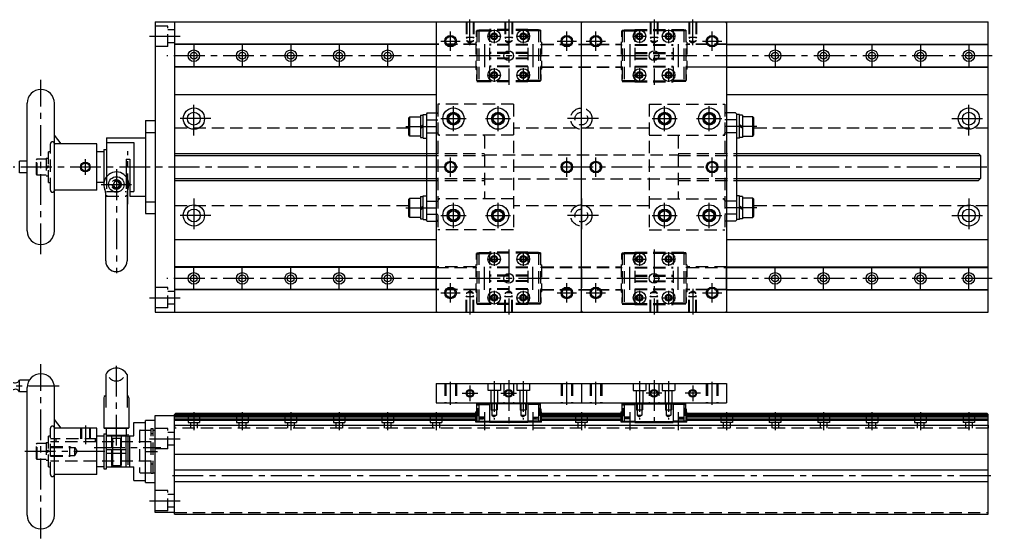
# Model space of a CAD drawing. Extents: x -2 to 774, y -8 to 273.
# Drawn here: x 271 to 774, y 5 to 273 of the extents above; entities that cross this region are included whole.
import ezdxf

# ---------------------------------------------------------------- set-up
doc = ezdxf.new("R2010")
doc.units = 0
doc.header["$LTSCALE"] = 0.5
doc.linetypes.add('CENTER', pattern=[50.8, 31.75, -6.35, 6.35, -6.35])
doc.linetypes.add('DASHED', pattern=[19.05, 12.7, -6.35])
for name, color, linetype in [('MSM_CENTER', 1, 'CENTER'), ('MSM_CONTINUOUS', 7, 'CONTINUOUS'), ('MSM_DASHED', 4, 'DASHED'), ('MSM_NARROW', 5, 'CONTINUOUS')]:
    doc.layers.add(name, color=color, linetype=linetype)

msp = doc.modelspace()

# ---------------------------------------------------------------- linework, layer by layer
at = {"layer": 'MSM_CENTER'}
for p, q in [((503.36, 259.7), (503.36, 273.03)), ((523.36, 273.03), (523.36, 239.33)), ((598.36, 273.03), (598.36, 239.33)), ((618.36, 259.7), (618.36, 273.03)), ((493.36, 256.83), (493.36, 266.83)), ((515.86, 267.83), (515.86, 260.83)), ((530.86, 267.83), (530.86, 260.83)), ((553.36, 256.83), (553.36, 266.83)), ((568.36, 256.83), (568.36, 266.83)), ((590.86, 267.83), (590.86, 260.83)), ((605.86, 267.83), (605.86, 260.83)), ((628.36, 256.83), (628.36, 266.83)), ((338.02, 264.33), (353.76, 264.33)), ((488.36, 261.83), (498.36, 261.83)), ((512.36, 264.33), (519.36, 264.33)), ((527.36, 264.33), (534.36, 264.33)), ((548.36, 261.83), (558.36, 261.83)), ((563.36, 261.83), (573.36, 261.83)), ((587.36, 264.33), (594.36, 264.33)), ((602.36, 264.33), (609.36, 264.33)), ((623.36, 261.83), (633.36, 261.83)), ((360.86, 260.33), (360.86, 248.33)), ((385.86, 260.33), (385.86, 248.33)), ((410.86, 260.33), (410.86, 248.33)), ((435.86, 260.33), (435.86, 248.33)), ((460.86, 260.33), (460.86, 248.33)), ((485.86, 260.33), (485.86, 248.33)), ((510.86, 260.33), (510.86, 248.33)), ((535.86, 260.33), (535.86, 248.33)), ((560.86, 249.53), (560.86, 259.13)), ((585.86, 260.33), (585.86, 248.33)), ((610.86, 260.33), (610.86, 248.33)), ((635.86, 260.33), (635.86, 248.33)), ((660.86, 260.33), (660.86, 248.33)), ((685.86, 260.33), (685.86, 248.33)), ((710.86, 260.33), (710.86, 248.33)), ((735.86, 260.33), (735.86, 248.33)), ((760.86, 260.33), (760.86, 248.33)), ((772.88, 254.33), (346.83, 254.33)), ((515.86, 247.83), (515.86, 240.83)), ((530.86, 247.83), (530.86, 240.83)), ((590.86, 247.83), (590.86, 240.83)), ((605.86, 247.83), (605.86, 240.83)), ((281.86, 151.83), (281.86, 241.83)), ((512.36, 244.33), (519.36, 244.33)), ((527.36, 244.33), (534.36, 244.33)), ((587.36, 244.33), (594.36, 244.33)), ((602.36, 244.33), (609.36, 244.33)), ((360.86, 213.03), (360.86, 230.63)), ((494.86, 215.33), (494.86, 228.33)), ((517.86, 215.33), (517.86, 228.33)), ((560.86, 213.03), (560.86, 230.63)), ((603.86, 215.33), (603.86, 228.33)), ((626.86, 215.33), (626.86, 228.33)), ((760.86, 213.03), (760.86, 230.63)), ((369.66, 221.83), (352.06, 221.83)), ((488.36, 221.83), (501.36, 221.83)), ((511.36, 221.83), (524.36, 221.83)), ((569.66, 221.83), (552.06, 221.83)), ((597.36, 221.83), (610.36, 221.83)), ((620.36, 221.83), (633.36, 221.83)), ((752.06, 221.83), (769.66, 221.83)), ((470.34, 217.83), (488.86, 217.83)), ((651.38, 217.83), (632.86, 217.83)), ((326.86, 177.59), (326.86, 204.95)), ((493.36, 191.83), (493.36, 201.83)), ((553.36, 191.83), (553.36, 201.83)), ((568.36, 191.83), (568.36, 201.83)), ((628.36, 191.83), (628.36, 201.83)), ((770.11, 196.83), (234.71, 196.83)), ((304.86, 192.83), (304.86, 200.83)), ((320.86, 195.66), (320.86, 141.95)), ((313.03, 187.83), (328.69, 187.83)), ((360.86, 180.63), (360.86, 163.03)), ((494.86, 165.33), (494.86, 178.33)), ((517.86, 165.33), (517.86, 178.33)), ((560.86, 180.63), (560.86, 163.03)), ((603.86, 165.33), (603.86, 178.33)), ((626.86, 165.33), (626.86, 178.33)), ((760.86, 180.63), (760.86, 163.03)), ((369.66, 171.83), (352.06, 171.83)), ((470.34, 175.83), (488.86, 175.83)), ((488.36, 171.83), (501.36, 171.83)), ((511.36, 171.83), (524.36, 171.83)), ((569.66, 171.83), (552.06, 171.83)), ((597.36, 171.83), (610.36, 171.83)), ((620.36, 171.83), (633.36, 171.83)), ((651.38, 175.83), (632.86, 175.83)), ((752.06, 171.83), (769.66, 171.83)), ((515.86, 152.83), (515.86, 145.83)), ((523.36, 154.33), (523.36, 120.62)), ((530.86, 152.83), (530.86, 145.83)), ((590.86, 152.83), (590.86, 145.83)), ((598.36, 154.33), (598.36, 120.62)), ((605.86, 152.83), (605.86, 145.83)), ((512.36, 149.33), (519.36, 149.33)), ((527.36, 149.33), (534.36, 149.33)), ((587.36, 149.33), (594.36, 149.33)), ((602.36, 149.33), (609.36, 149.33)), ((360.86, 133.33), (360.86, 145.33)), ((385.86, 133.33), (385.86, 145.33)), ((410.86, 133.33), (410.86, 145.33)), ((435.86, 133.33), (435.86, 145.33)), ((460.86, 133.33), (460.86, 145.33)), ((485.86, 133.33), (485.86, 145.33)), ((510.86, 133.33), (510.86, 145.33)), ((535.86, 133.33), (535.86, 145.33)), ((560.86, 144.13), (560.86, 134.53)), ((585.86, 133.33), (585.86, 145.33)), ((610.86, 133.33), (610.86, 145.33)), ((635.86, 133.33), (635.86, 145.33)), ((660.86, 133.33), (660.86, 145.33)), ((685.86, 133.33), (685.86, 145.33)), ((710.86, 133.33), (710.86, 145.33)), ((735.86, 133.33), (735.86, 145.33)), ((760.86, 133.33), (760.86, 145.33)), ((772.88, 139.33), (346.83, 139.33)), ((493.36, 126.83), (493.36, 136.83)), ((553.36, 126.83), (553.36, 136.83)), ((568.36, 126.83), (568.36, 136.83)), ((628.36, 126.83), (628.36, 136.83)), ((488.36, 131.83), (498.36, 131.83)), ((503.36, 133.96), (503.36, 120.62)), ((515.86, 132.83), (515.86, 125.83)), ((530.86, 132.83), (530.86, 125.83)), ((548.36, 131.83), (558.36, 131.83)), ((563.36, 131.83), (573.36, 131.83)), ((590.86, 132.83), (590.86, 125.83)), ((605.86, 132.83), (605.86, 125.83)), ((618.36, 133.96), (618.36, 120.62)), ((623.36, 131.83), (633.36, 131.83)), ((338.02, 129.33), (353.76, 129.33)), ((512.36, 129.33), (519.36, 129.33)), ((527.36, 129.33), (534.36, 129.33)), ((587.36, 129.33), (594.36, 129.33)), ((602.36, 129.33), (609.36, 129.33)), ((320.86, 52.97), (320.86, 96.09)), ((281.86, 4.99), (281.86, 94.99)), ((493.36, 74.11), (493.36, 85.86)), ((515.86, 86.22), (515.86, 66.41)), ((523.36, 86.74), (523.36, 63.49)), ((530.86, 86.22), (530.86, 66.41)), ((553.36, 74.11), (553.36, 85.86)), ((568.36, 74.11), (568.36, 85.86)), ((590.86, 86.22), (590.86, 66.41)), ((598.36, 86.74), (598.36, 63.49)), ((605.86, 86.22), (605.86, 66.41)), ((628.36, 74.11), (628.36, 85.86)), ((291.36, 83.74), (234.71, 83.74)), ((503.36, 83.99), (503.36, 75.99)), ((618.36, 83.99), (618.36, 75.99)), ((499.36, 79.99), (507.36, 79.99)), ((519.36, 79.99), (527.36, 79.99)), ((602.36, 79.99), (594.36, 79.99)), ((622.36, 79.99), (614.36, 79.99)), ((360.86, 70.31), (360.86, 60.97)), ((385.86, 70.31), (385.86, 60.97)), ((410.86, 70.31), (410.86, 60.97)), ((435.86, 70.31), (435.86, 60.97)), ((460.86, 70.31), (460.86, 60.97)), ((485.86, 70.31), (485.86, 60.97)), ((510.86, 70.31), (510.86, 60.97)), ((535.86, 70.31), (535.86, 60.97)), ((560.86, 70.31), (560.86, 60.97)), ((585.86, 70.31), (585.86, 60.97)), ((610.86, 70.31), (610.86, 60.97)), ((635.86, 70.31), (635.86, 60.97)), ((660.86, 70.31), (660.86, 60.97)), ((685.86, 70.31), (685.86, 60.97)), ((710.86, 70.31), (710.86, 60.97)), ((735.86, 70.31), (735.86, 60.97)), ((760.86, 70.31), (760.86, 60.97)), ((304.86, 63.42), (304.86, 53.8)), ((326.86, 58.86), (326.86, 40.99)), ((338.02, 56.49), (353.76, 56.49)), ((309.36, 51.99), (343.86, 51.99)), ((314.86, 49.99), (272.36, 49.99)), ((349.87, 37.49), (773.59, 37.49)), ((338.02, 24.49), (353.76, 24.49))]:
    msp.add_line(p, q, dxfattribs=at)
at = {"layer": 'MSM_CONTINUOUS'}
for p, q in [((340.86, 271.83), (770.86, 271.83)), ((340.86, 271.83), (340.86, 121.83)), ((350.86, 271.83), (350.86, 121.83)), ((485.86, 271.33), (486.36, 271.83)), ((560.86, 271.33), (560.36, 271.83)), ((560.86, 271.33), (561.36, 271.83)), ((635.86, 271.33), (635.36, 271.83)), ((770.86, 121.83), (770.86, 271.83)), ((485.86, 271.33), (485.86, 122.33)), ((560.86, 122.33), (560.86, 271.33)), ((635.86, 271.33), (635.86, 122.33)), ((485.86, 260.33), (350.86, 260.33)), ((485.86, 260.03), (350.86, 260.03)), ((635.86, 260.33), (770.86, 260.33)), ((635.86, 260.03), (770.86, 260.03)), ((485.86, 248.63), (350.86, 248.63)), ((485.86, 248.33), (350.86, 248.33)), ((635.86, 248.63), (770.86, 248.63)), ((635.86, 248.33), (770.86, 248.33)), ((350.86, 234.33), (485.86, 234.33)), ((635.86, 234.33), (770.86, 234.33)), ((274.86, 163.83), (274.86, 229.83)), ((288.86, 163.83), (288.86, 229.83)), ((471.76, 222.23), (472.36, 222.83)), ((471.76, 213.43), (471.76, 222.23)), ((472.36, 222.83), (477.76, 222.83)), ((472.36, 212.83), (472.36, 222.83)), ((477.76, 223.53), (479.26, 223.53)), ((477.76, 223.53), (477.76, 212.13)), ((479.26, 211.73), (479.26, 223.93)), ((479.26, 223.93), (480.86, 223.93)), ((481.36, 224.83), (480.86, 224.33)), ((480.86, 224.33), (480.86, 169.33)), ((481.36, 224.83), (485.86, 224.83)), ((640.36, 224.83), (635.86, 224.83)), ((640.36, 224.83), (640.86, 224.33)), ((640.86, 224.33), (640.86, 169.33)), ((642.46, 223.93), (640.86, 223.93)), ((642.46, 211.73), (642.46, 223.93)), ((643.96, 223.53), (642.46, 223.53)), ((643.96, 223.53), (643.96, 212.13)), ((649.36, 222.83), (643.96, 222.83)), ((649.96, 222.23), (649.36, 222.83)), ((649.36, 212.83), (649.36, 222.83)), ((649.96, 213.43), (649.96, 222.23)), ((335.86, 220.83), (340.86, 220.83)), ((335.86, 220.83), (335.86, 172.83)), ((477.76, 217.83), (479.26, 218.69)), ((477.76, 216.96), (479.26, 217.83)), ((643.96, 217.83), (642.46, 218.69)), ((643.96, 216.96), (642.46, 217.83)), ((292.41, 208.83), (288.86, 213.34)), ((315.86, 211.83), (315.86, 191.89)), ((315.86, 211.83), (335.86, 211.83)), ((335.86, 214.72), (340.86, 214.72)), ((472.36, 212.83), (471.76, 213.43)), ((477.76, 212.83), (472.36, 212.83)), ((477.76, 212.13), (479.26, 212.13)), ((479.26, 211.73), (480.86, 211.73)), ((642.46, 211.73), (640.86, 211.73)), ((643.96, 212.13), (642.46, 212.13)), ((643.96, 212.83), (649.36, 212.83)), ((649.36, 212.83), (649.96, 213.43)), ((310.86, 208.83), (289.28, 208.83)), ((310.86, 184.83), (310.86, 208.83)), ((315.86, 209.52), (329.86, 209.52)), ((329.86, 209.52), (329.86, 184.14)), ((310.86, 204.83), (314.36, 204.83)), ((314.36, 205.83), (314.36, 187.83)), ((314.36, 205.83), (315.86, 205.83)), ((350.86, 203.83), (480.86, 203.83)), ((640.86, 203.83), (765.86, 203.83)), ((765.86, 203.83), (766.86, 202.83)), ((766.86, 202.83), (766.86, 190.83)), ((274.86, 199.83), (270.86, 199.83)), ((270.86, 193.83), (270.86, 199.83)), ((325.86, 200.83), (325.86, 191.89)), ((325.86, 200.83), (327.86, 200.83)), ((327.86, 200.83), (327.86, 181.83)), ((274.86, 193.83), (270.86, 193.83)), ((314.36, 188.83), (310.86, 188.83)), ((314.36, 187.83), (314.42, 187.83)), ((320, 189.33), (319.13, 187.83)), ((319.13, 187.83), (320, 186.33)), ((321.73, 189.33), (320, 189.33)), ((320, 186.33), (321.73, 186.33)), ((322.59, 187.83), (321.73, 189.33)), ((321.73, 186.33), (322.59, 187.83)), ((350.86, 189.83), (480.86, 189.83)), ((640.86, 189.83), (765.86, 189.83)), ((766.86, 190.83), (765.86, 189.83)), ((310.86, 184.83), (289.28, 184.83)), ((315.36, 148.33), (315.36, 183.29)), ((326.37, 183.29), (326.37, 148.33)), ((327.86, 184.14), (329.86, 184.14)), ((327.86, 181.83), (335.86, 181.83)), ((477.76, 181.53), (479.26, 181.53)), ((477.76, 181.53), (477.76, 170.13)), ((479.26, 169.73), (479.26, 181.93)), ((479.26, 181.93), (480.86, 181.93)), ((642.46, 181.93), (640.86, 181.93)), ((642.46, 169.73), (642.46, 181.93)), ((643.96, 181.53), (642.46, 181.53)), ((643.96, 181.53), (643.96, 170.13)), ((335.86, 178.94), (340.86, 178.94)), ((471.76, 180.23), (472.36, 180.83)), ((471.76, 171.43), (471.76, 180.23)), ((472.36, 180.83), (477.76, 180.83)), ((472.36, 170.83), (472.36, 180.83)), ((477.76, 175.83), (479.26, 176.69)), ((643.96, 175.83), (642.46, 176.69)), ((649.36, 180.83), (643.96, 180.83)), ((649.96, 180.23), (649.36, 180.83)), ((649.36, 170.83), (649.36, 180.83)), ((649.96, 171.43), (649.96, 180.23)), ((335.86, 172.83), (340.86, 172.83)), ((472.36, 170.83), (471.76, 171.43)), ((477.76, 174.96), (479.26, 175.83)), ((643.96, 174.96), (642.46, 175.83)), ((649.36, 170.83), (649.96, 171.43)), ((477.76, 170.83), (472.36, 170.83)), ((477.76, 170.13), (479.26, 170.13)), ((479.26, 169.73), (480.86, 169.73)), ((481.36, 168.83), (480.86, 169.33)), ((481.36, 168.83), (485.86, 168.83)), ((640.36, 168.83), (635.86, 168.83)), ((640.36, 168.83), (640.86, 169.33)), ((642.46, 169.73), (640.86, 169.73)), ((643.96, 170.13), (642.46, 170.13)), ((643.96, 170.83), (649.36, 170.83)), ((350.86, 159.33), (485.86, 159.33)), ((635.86, 159.33), (770.86, 159.33)), ((485.86, 145.33), (350.86, 145.33)), ((485.86, 145.03), (350.86, 145.03)), ((635.86, 145.33), (770.86, 145.33)), ((635.86, 145.03), (770.86, 145.03)), ((485.86, 133.63), (350.86, 133.63)), ((485.86, 133.33), (350.86, 133.33)), ((635.86, 133.63), (770.86, 133.63)), ((635.86, 133.33), (770.86, 133.33)), ((340.86, 121.83), (770.86, 121.83)), ((485.86, 122.33), (486.36, 121.83)), ((560.86, 122.33), (560.36, 121.83)), ((560.86, 122.33), (561.36, 121.83)), ((635.86, 122.33), (635.36, 121.83)), ((275.95, 86.74), (270.86, 86.74)), ((270.86, 80.74), (270.86, 86.74)), ((315.36, 89.64), (315.36, 72.65)), ((326.37, 89.64), (326.37, 72.65)), ((274.86, 80.74), (270.86, 80.74)), ((274.86, 16.99), (274.86, 82.99)), ((288.86, 16.99), (288.86, 82.99)), ((485.86, 84.99), (485.86, 74.99)), ((485.86, 84.99), (635.86, 84.99)), ((560.86, 84.99), (560.86, 74.99)), ((635.86, 84.99), (635.86, 74.99)), ((314.42, 77.66), (314.42, 62.07)), ((315.15, 78.62), (315.36, 78.68)), ((326.58, 78.62), (326.37, 78.68)), ((327.3, 77.66), (327.3, 62.07)), ((485.86, 74.99), (635.86, 74.99)), ((506.41, 70.42), (506.71, 70.6)), ((506.41, 65.09), (506.41, 70.42)), ((506.71, 71.89), (506.71, 68.89)), ((507.31, 71.89), (506.71, 71.89)), ((506.91, 71.89), (506.91, 74.59)), ((506.91, 74.59), (507.91, 74.59)), ((506.91, 74.09), (507.91, 74.09)), ((506.91, 72.19), (507.91, 72.19)), ((507.31, 72.19), (507.31, 68.59)), ((507.91, 74.69), (507.91, 65.09)), ((507.91, 74.69), (513.41, 74.69)), ((507.91, 74.19), (513.41, 74.19)), ((513.41, 74.99), (513.41, 64.99)), ((533.31, 74.49), (513.41, 74.49)), ((533.31, 74.99), (533.31, 64.99)), ((538.81, 74.69), (533.31, 74.69)), ((538.81, 74.19), (533.31, 74.19)), ((538.81, 74.69), (538.81, 65.09)), ((539.81, 74.59), (538.81, 74.59)), ((539.81, 74.09), (538.81, 74.09)), ((539.81, 72.19), (538.81, 72.19)), ((539.41, 72.19), (539.41, 68.59)), ((540.01, 71.89), (539.41, 71.89)), ((539.81, 71.89), (539.81, 74.59)), ((540.01, 71.89), (540.01, 68.89)), ((540.31, 70.42), (540.01, 70.6)), ((540.31, 65.09), (540.31, 70.42)), ((581.41, 70.42), (581.71, 70.6)), ((581.41, 65.09), (581.41, 70.42)), ((581.71, 71.89), (582.31, 71.89)), ((581.71, 71.89), (581.71, 68.89)), ((581.91, 71.89), (581.91, 74.59)), ((581.91, 74.59), (582.91, 74.59)), ((581.91, 74.09), (582.91, 74.09)), ((581.91, 72.19), (582.91, 72.19)), ((582.31, 72.19), (582.31, 68.59)), ((582.91, 74.69), (582.91, 65.09)), ((582.91, 74.69), (588.41, 74.69)), ((582.91, 74.19), (588.41, 74.19)), ((588.41, 74.99), (588.41, 64.99)), ((588.41, 74.49), (608.31, 74.49)), ((608.31, 74.99), (608.31, 64.99)), ((613.81, 74.69), (608.31, 74.69)), ((613.81, 74.19), (608.31, 74.19)), ((613.81, 74.69), (613.81, 65.09)), ((614.81, 74.59), (613.81, 74.59)), ((614.81, 74.09), (613.81, 74.09)), ((614.81, 72.19), (613.81, 72.19)), ((614.41, 72.19), (614.41, 68.59)), ((614.41, 71.89), (615.01, 71.89)), ((614.81, 71.89), (614.81, 74.59)), ((615.01, 71.89), (615.01, 68.89)), ((615.31, 70.42), (615.01, 70.6)), ((615.31, 65.09), (615.31, 70.42)), ((292.41, 61.99), (288.86, 66.5)), ((335.86, 33.99), (335.86, 65.99)), ((340.86, 65.99), (335.86, 65.99)), ((340.86, 18.49), (340.86, 68.49)), ((340.86, 68.49), (350.86, 68.49)), ((351.36, 69.49), (350.86, 68.99)), ((350.86, 17.49), (350.86, 68.99)), ((506.41, 68.45), (350.86, 68.45)), ((506.41, 68.24), (350.86, 68.24)), ((506.41, 67.69), (350.86, 67.69)), ((506.41, 66.69), (350.86, 66.69)), ((506.41, 66.13), (350.86, 66.13)), ((506.41, 65.92), (350.86, 65.92)), ((506.41, 69.19), (351.06, 69.19)), ((506.41, 69.49), (351.36, 69.49)), ((506.41, 69.12), (506.71, 69.12)), ((506.91, 68.49), (506.41, 68.49)), ((506.91, 67.37), (506.41, 67.63)), ((506.91, 67.27), (506.41, 67.53)), ((506.91, 67.1), (506.41, 66.84)), ((506.91, 67.01), (506.41, 66.75)), ((506.91, 65.88), (506.41, 65.88)), ((506.71, 68.89), (507.31, 68.89)), ((506.91, 68.89), (506.91, 65.09)), ((506.91, 68.59), (507.91, 68.59)), ((506.91, 67.1), (506.91, 67.1)), ((506.91, 65.59), (513.41, 65.59)), ((510.61, 67.59), (507.91, 67.59)), ((510.61, 66.79), (507.91, 66.79)), ((510.11, 67.54), (508.26, 67.54)), ((508.26, 66.84), (510.11, 66.84)), ((508.71, 67.54), (508.71, 67.59)), ((508.71, 66.79), (508.71, 66.84)), ((509.17, 67.54), (509.17, 67.59)), ((509.17, 66.79), (509.17, 66.84)), ((509.31, 66.84), (509.31, 67.54)), ((510.11, 66.84), (510.11, 67.54)), ((510.61, 66.79), (510.61, 67.59)), ((533.31, 65.49), (513.41, 65.49)), ((539.81, 65.59), (533.31, 65.59)), ((536.11, 67.59), (538.81, 67.59)), ((536.11, 66.79), (536.11, 67.59)), ((536.11, 66.79), (538.81, 66.79)), ((538.46, 67.54), (536.61, 67.54)), ((536.61, 67.54), (536.61, 66.84)), ((536.61, 66.84), (538.46, 66.84)), ((537.41, 67.54), (537.41, 66.84)), ((537.55, 67.54), (537.55, 67.59)), ((537.55, 66.79), (537.55, 66.84)), ((538.01, 67.54), (538.01, 67.59)), ((538.01, 66.79), (538.01, 66.84)), ((539.81, 68.59), (538.81, 68.59)), ((539.41, 68.89), (540.01, 68.89)), ((539.81, 68.89), (539.81, 65.09)), ((539.81, 68.49), (540.31, 68.49)), ((539.81, 67.37), (540.31, 67.63)), ((539.81, 67.27), (540.31, 67.53)), ((539.81, 67.1), (540.31, 66.84)), ((539.81, 67.1), (539.81, 67.1)), ((539.81, 67.01), (540.31, 66.75)), ((539.81, 65.88), (540.31, 65.88)), ((540.31, 69.12), (540.01, 69.12)), ((581.41, 69.49), (540.31, 69.49)), ((581.41, 69.19), (540.31, 69.19)), ((581.41, 68.45), (540.31, 68.45)), ((581.41, 68.24), (540.31, 68.24)), ((581.41, 67.69), (540.31, 67.69)), ((581.41, 66.69), (540.31, 66.69)), ((581.41, 66.13), (540.31, 66.13)), ((581.41, 65.92), (540.31, 65.92)), ((581.41, 69.12), (581.71, 69.12)), ((581.91, 68.49), (581.41, 68.49)), ((581.91, 67.37), (581.41, 67.63)), ((581.91, 67.27), (581.41, 67.53)), ((581.91, 67.1), (581.41, 66.84)), ((581.91, 67.01), (581.41, 66.75)), ((581.91, 65.88), (581.41, 65.88)), ((582.31, 68.89), (581.71, 68.89)), ((581.91, 68.89), (581.91, 65.09)), ((581.91, 68.59), (582.91, 68.59)), ((581.91, 67.1), (581.91, 67.1)), ((581.91, 65.59), (588.41, 65.59)), ((585.61, 67.59), (582.91, 67.59)), ((585.61, 66.79), (582.91, 66.79)), ((583.26, 67.54), (585.11, 67.54)), ((585.11, 66.84), (583.26, 66.84)), ((583.71, 67.54), (583.71, 67.59)), ((583.71, 66.79), (583.71, 66.84)), ((584.17, 67.54), (584.17, 67.59)), ((584.17, 66.79), (584.17, 66.84)), ((584.31, 67.54), (584.31, 66.84)), ((585.11, 67.54), (585.11, 66.84)), ((585.61, 66.79), (585.61, 67.59)), ((588.41, 65.49), (608.31, 65.49)), ((614.81, 65.59), (608.31, 65.59)), ((611.11, 67.59), (613.81, 67.59)), ((611.11, 66.79), (611.11, 67.59)), ((611.11, 66.79), (613.81, 66.79)), ((611.61, 66.84), (611.61, 67.54)), ((611.61, 67.54), (613.46, 67.54)), ((613.46, 66.84), (611.61, 66.84)), ((612.41, 66.84), (612.41, 67.54)), ((612.55, 67.54), (612.55, 67.59)), ((612.55, 66.79), (612.55, 66.84)), ((613.01, 67.54), (613.01, 67.59)), ((613.01, 66.79), (613.01, 66.84)), ((614.81, 68.59), (613.81, 68.59)), ((615.01, 68.89), (614.41, 68.89)), ((614.81, 68.89), (614.81, 65.09)), ((614.81, 68.49), (615.31, 68.49)), ((614.81, 67.37), (615.31, 67.63)), ((614.81, 67.27), (615.31, 67.53)), ((614.81, 67.1), (614.81, 67.1)), ((614.81, 67.1), (615.31, 66.84)), ((614.81, 67.01), (615.31, 66.75)), ((614.81, 65.88), (615.31, 65.88)), ((615.31, 69.12), (615.01, 69.12)), ((770.36, 69.49), (615.31, 69.49)), ((770.66, 69.19), (615.31, 69.19)), ((770.86, 68.45), (615.31, 68.45)), ((770.86, 68.24), (615.31, 68.24)), ((770.86, 67.69), (615.31, 67.69)), ((770.86, 66.69), (615.31, 66.69)), ((770.86, 66.13), (615.31, 66.13)), ((770.86, 65.92), (615.31, 65.92)), ((770.36, 69.49), (770.86, 68.99)), ((770.86, 17.49), (770.86, 68.99)), ((310.86, 61.99), (289.28, 61.99)), ((310.86, 37.99), (310.86, 61.99)), ((314.42, 62.07), (314.62, 61.99)), ((314.42, 62.07), (327.3, 62.07)), ((314.62, 61.99), (327.1, 61.99)), ((315.86, 40.99), (315.86, 61.99)), ((325.86, 61.99), (325.86, 58.35)), ((327.3, 62.07), (327.1, 61.99)), ((329.86, 64.99), (335.86, 64.99)), ((329.86, 57.99), (329.86, 64.99)), ((350.86, 63.49), (770.86, 63.49)), ((513.41, 65.09), (506.41, 65.09)), ((533.31, 64.99), (513.41, 64.99)), ((540.31, 65.09), (533.31, 65.09)), ((588.41, 65.09), (581.41, 65.09)), ((588.41, 64.99), (608.31, 64.99)), ((615.31, 65.09), (608.31, 65.09)), ((310.86, 57.99), (314.36, 57.99)), ((314.36, 58.99), (315.86, 58.99)), ((314.36, 58.99), (314.36, 40.99)), ((315.86, 58.35), (325.86, 58.35)), ((316.23, 57.99), (315.86, 58.35)), ((315.86, 57.99), (329.86, 57.99)), ((325.5, 57.99), (325.86, 58.35)), ((325.86, 41.99), (325.86, 57.99)), ((327.86, 41.99), (327.86, 57.99)), ((315.86, 50.99), (325.86, 50.99)), ((318.36, 50.99), (318.36, 48.99)), ((323.36, 50.99), (323.36, 48.99)), ((315.86, 48.99), (325.86, 48.99)), ((350.86, 48.49), (770.86, 48.49)), ((314.36, 41.99), (310.86, 41.99)), ((314.36, 40.99), (315.86, 40.99)), ((315.86, 41.99), (329.86, 41.99)), ((329.86, 34.99), (329.86, 41.99)), ((350.86, 40.49), (770.86, 40.49)), ((310.86, 37.99), (289.28, 37.99)), ((329.86, 34.99), (335.86, 34.99)), ((335.86, 33.99), (340.86, 33.99)), ((350.86, 34.49), (770.86, 34.49)), ((350.86, 18.49), (340.86, 18.49)), ((350.86, 17.49), (770.86, 17.49))]:
    msp.add_line(p, q, dxfattribs=at)
for centre, radius in [((515.86, 264.33), 3.25), ((530.86, 264.33), 3.25), ((590.86, 264.33), 3.25), ((605.86, 264.33), 3.25), ((493.36, 261.83), 2.46), ((515.86, 264.33), 1.75), ((515.86, 264.33), 1.23), ((530.86, 264.33), 1.75), ((530.86, 264.33), 1.23), ((553.36, 261.83), 2.46), ((568.36, 261.83), 2.46), ((590.86, 264.33), 1.75), ((590.86, 264.33), 1.23), ((605.86, 264.33), 1.75), ((605.86, 264.33), 1.23), ((628.36, 261.83), 2.46), ((360.86, 254.33), 3), ((385.86, 254.33), 3), ((410.86, 254.33), 3), ((435.86, 254.33), 3), ((460.86, 254.33), 3), ((523.36, 254.33), 2.5), ((598.36, 254.33), 2.5), ((660.86, 254.33), 3), ((685.86, 254.33), 3), ((710.86, 254.33), 3), ((735.86, 254.33), 3), ((760.86, 254.33), 3), ((360.86, 254.33), 1.75), ((385.86, 254.33), 1.75), ((410.86, 254.33), 1.75), ((435.86, 254.33), 1.75), ((460.86, 254.33), 1.75), ((660.86, 254.33), 1.75), ((685.86, 254.33), 1.75), ((710.86, 254.33), 1.75), ((735.86, 254.33), 1.75), ((760.86, 254.33), 1.75), ((515.86, 244.33), 3.25), ((530.86, 244.33), 3.25), ((590.86, 244.33), 3.25), ((605.86, 244.33), 3.25), ((515.86, 244.33), 1.75), ((515.86, 244.33), 1.23), ((530.86, 244.33), 1.75), ((530.86, 244.33), 1.23), ((590.86, 244.33), 1.75), ((590.86, 244.33), 1.23), ((605.86, 244.33), 1.75), ((605.86, 244.33), 1.23), ((360.86, 221.83), 5.5), ((494.86, 221.83), 5.5), ((517.86, 221.83), 5.5), ((603.86, 221.83), 5.5), ((626.86, 221.83), 5.5), ((760.86, 221.83), 5.5), ((360.86, 221.83), 3.3), ((494.86, 221.83), 3.3), ((494.86, 221.83), 2.46), ((517.86, 221.83), 3.3), ((517.86, 221.83), 2.46), ((603.86, 221.83), 3.3), ((603.86, 221.83), 2.46), ((626.86, 221.83), 3.3), ((626.86, 221.83), 2.46), ((760.86, 221.83), 3.3), ((304.86, 196.83), 2.07), ((493.36, 196.83), 2.46), ((553.36, 196.83), 2.46), ((568.36, 196.83), 2.46), ((628.36, 196.83), 2.46), ((320.86, 187.83), 4), ((360.86, 171.83), 5.5), ((494.86, 171.83), 5.5), ((517.86, 171.83), 5.5), ((603.86, 171.83), 5.5), ((626.86, 171.83), 5.5), ((760.86, 171.83), 5.5), ((360.86, 171.83), 3.3), ((494.86, 171.83), 3.3), ((494.86, 171.83), 2.46), ((517.86, 171.83), 3.3), ((517.86, 171.83), 2.46), ((603.86, 171.83), 3.3), ((603.86, 171.83), 2.46), ((626.86, 171.83), 3.3), ((626.86, 171.83), 2.46), ((760.86, 171.83), 3.3), ((515.86, 149.33), 3.25), ((515.86, 149.33), 1.75), ((530.86, 149.33), 3.25), ((530.86, 149.33), 1.75), ((590.86, 149.33), 3.25), ((590.86, 149.33), 1.75), ((605.86, 149.33), 3.25), ((605.86, 149.33), 1.75), ((515.86, 149.33), 1.23), ((530.86, 149.33), 1.23), ((590.86, 149.33), 1.23), ((605.86, 149.33), 1.23), ((360.86, 139.33), 3), ((360.86, 139.33), 1.75), ((385.86, 139.33), 3), ((385.86, 139.33), 1.75), ((410.86, 139.33), 3), ((410.86, 139.33), 1.75), ((435.86, 139.33), 3), ((435.86, 139.33), 1.75), ((460.86, 139.33), 3), ((460.86, 139.33), 1.75), ((523.36, 139.33), 2.5), ((598.36, 139.33), 2.5), ((660.86, 139.33), 3), ((660.86, 139.33), 1.75), ((685.86, 139.33), 3), ((685.86, 139.33), 1.75), ((710.86, 139.33), 3), ((710.86, 139.33), 1.75), ((735.86, 139.33), 3), ((735.86, 139.33), 1.75), ((760.86, 139.33), 3), ((760.86, 139.33), 1.75), ((493.36, 131.83), 2.46), ((515.86, 129.33), 3.25), ((515.86, 129.33), 1.75), ((530.86, 129.33), 3.25), ((530.86, 129.33), 1.75), ((553.36, 131.83), 2.46), ((568.36, 131.83), 2.46), ((590.86, 129.33), 3.25), ((590.86, 129.33), 1.75), ((605.86, 129.33), 3.25), ((605.86, 129.33), 1.75), ((628.36, 131.83), 2.46), ((515.86, 129.33), 1.23), ((530.86, 129.33), 1.23), ((590.86, 129.33), 1.23), ((605.86, 129.33), 1.23), ((503.36, 79.99), 1.62), ((523.36, 79.99), 1.62), ((598.36, 79.99), 1.62), ((618.36, 79.99), 1.62)]:
    msp.add_circle(centre, radius, dxfattribs=at)
for centre, radius, start, end in [((281.86, 229.83), 7, 0, 180), ((289.28, 209.33), 0.5, 214.0625, 270), ((320.86, 187.83), 6.44, 336.6341, 203.3659), ((289.28, 184.33), 0.5, 90, 145.9375), ((310.36, 183.29), 5, 0, 23.3659), ((331.37, 183.29), 5, 156.6341, 180), ((281.86, 163.83), 7, 180, 360), ((320.86, 148.33), 5.5, 180, 0), ((320.86, 86.79), 6.2, 27.3186, 152.6814), ((268.73, 87.78), 2.38, 213.6805, 333.8255), ((281.86, 82.99), 7, 0, 180), ((320.86, 90.94), 4.6, 216.9899, 323.0101), ((268.73, 79.69), 2.38, 26.1745, 146.3195), ((315.42, 77.66), 1, 105.7247, 180), ((326.3, 77.66), 1, 0, 74.2753), ((508.26, 67.19), 0.35, 90, 270), ((538.46, 67.19), 0.35, 270, 90), ((583.26, 67.19), 0.35, 90, 270), ((613.46, 67.19), 0.35, 270, 90), ((289.28, 62.49), 0.5, 214.0625, 270), ((289.28, 37.49), 0.5, 90, 145.9375), ((281.86, 16.99), 7, 180, 360)]:
    msp.add_arc(centre, radius, start, end, dxfattribs=at)
at = {"layer": 'MSM_DASHED'}
for p, q in [((501.36, 271.83), (501.36, 263.83)), ((501.74, 271.83), (501.74, 261.76)), ((504.98, 271.83), (504.98, 261.76)), ((505.36, 271.83), (505.36, 263.83)), ((521.36, 271.83), (521.36, 263.83)), ((521.74, 271.83), (521.74, 261.76)), ((524.98, 271.83), (524.98, 261.76)), ((525.36, 271.83), (525.36, 263.83)), ((596.36, 271.83), (596.36, 263.83)), ((596.74, 271.83), (596.74, 261.76)), ((599.98, 271.83), (599.98, 261.76)), ((600.36, 271.83), (600.36, 263.83)), ((616.36, 271.83), (616.36, 263.83)), ((616.74, 271.83), (616.74, 261.76)), ((619.98, 271.83), (619.98, 261.76)), ((620.36, 271.83), (620.36, 263.83)), ((347.36, 269.58), (340.86, 269.58)), ((347.36, 259.08), (347.36, 269.58)), ((350.86, 267.63), (347.36, 267.63)), ((506.71, 264.13), (506.71, 267.13)), ((506.71, 267.13), (506.91, 267.13)), ((506.91, 267.58), (507.91, 267.58)), ((506.91, 267.58), (506.91, 241.08)), ((506.91, 267.08), (507.91, 267.08)), ((507.91, 267.63), (507.91, 241.03)), ((507.91, 267.63), (513.41, 267.63)), ((507.91, 267.13), (513.41, 267.13)), ((533.31, 267.83), (513.41, 267.83)), ((513.41, 267.83), (513.41, 240.83)), ((533.31, 267.33), (513.41, 267.33)), ((533.31, 267.83), (533.31, 240.83)), ((538.81, 267.63), (533.31, 267.63)), ((538.81, 267.13), (533.31, 267.13)), ((538.81, 267.63), (538.81, 241.03)), ((539.81, 267.58), (538.81, 267.58)), ((539.81, 267.08), (538.81, 267.08)), ((539.81, 267.58), (539.81, 241.08)), ((539.81, 267.13), (540.01, 267.13)), ((540.01, 264.13), (540.01, 267.13)), ((581.91, 267.13), (581.71, 267.13)), ((581.71, 264.13), (581.71, 267.13)), ((581.91, 267.58), (582.91, 267.58)), ((581.91, 267.58), (581.91, 241.08)), ((581.91, 267.08), (582.91, 267.08)), ((582.91, 267.63), (588.41, 267.63)), ((582.91, 267.63), (582.91, 241.03)), ((582.91, 267.13), (588.41, 267.13)), ((588.41, 267.83), (608.31, 267.83)), ((588.41, 267.83), (588.41, 240.83)), ((588.41, 267.33), (608.31, 267.33)), ((608.31, 267.83), (608.31, 240.83)), ((613.81, 267.63), (608.31, 267.63)), ((613.81, 267.13), (608.31, 267.13)), ((613.81, 267.63), (613.81, 241.03)), ((614.81, 267.58), (613.81, 267.58)), ((614.81, 267.08), (613.81, 267.08)), ((614.81, 267.58), (614.81, 241.08)), ((615.01, 267.13), (614.81, 267.13)), ((615.01, 264.13), (615.01, 267.13)), ((501.36, 263.83), (505.36, 263.83)), ((501.36, 263.83), (501.74, 263.17)), ((501.74, 261.76), (504.98, 261.76)), ((501.74, 261.76), (503.36, 260.83)), ((504.98, 261.76), (503.36, 260.83)), ((505.36, 263.83), (504.98, 263.17)), ((506.41, 261.26), (506.91, 261.56)), ((506.91, 264.13), (506.71, 264.13)), ((521.36, 263.83), (525.36, 263.83)), ((521.36, 263.83), (521.74, 263.17)), ((521.74, 261.76), (524.98, 261.76)), ((521.74, 261.76), (523.36, 260.83)), ((524.98, 261.76), (523.36, 260.83)), ((525.36, 263.83), (524.98, 263.17)), ((540.01, 264.13), (539.81, 264.13)), ((540.31, 261.26), (539.81, 261.56)), ((581.41, 261.26), (581.91, 261.56)), ((581.71, 264.13), (581.91, 264.13)), ((596.36, 263.83), (600.36, 263.83)), ((596.36, 263.83), (596.74, 263.17)), ((596.74, 261.76), (599.98, 261.76)), ((596.74, 261.76), (598.36, 260.83)), ((599.98, 261.76), (598.36, 260.83)), ((600.36, 263.83), (599.98, 263.17)), ((614.81, 264.13), (615.01, 264.13)), ((615.31, 261.26), (614.81, 261.56)), ((616.36, 263.83), (620.36, 263.83)), ((616.36, 263.83), (616.74, 263.17)), ((616.74, 261.76), (619.98, 261.76)), ((616.74, 261.76), (618.36, 260.83)), ((619.98, 261.76), (618.36, 260.83)), ((620.36, 263.83), (619.98, 263.17)), ((347.36, 259.08), (340.86, 259.08)), ((350.86, 261.03), (347.36, 261.03)), ((506.41, 260.33), (485.86, 260.33)), ((506.41, 260.03), (485.86, 260.03)), ((506.41, 261.26), (506.41, 247.4)), ((506.41, 259.96), (506.91, 259.96)), ((533.31, 260.13), (513.41, 260.13)), ((533.31, 259.73), (513.41, 259.73)), ((540.31, 259.96), (539.81, 259.96)), ((540.31, 261.26), (540.31, 247.4)), ((540.31, 260.33), (581.41, 260.33)), ((540.31, 260.03), (581.41, 260.03)), ((581.41, 261.26), (581.41, 247.4)), ((581.41, 259.96), (581.91, 259.96)), ((588.41, 260.13), (608.31, 260.13)), ((588.41, 259.73), (608.31, 259.73)), ((615.31, 259.96), (614.81, 259.96)), ((615.31, 261.26), (615.31, 247.4)), ((635.86, 260.33), (615.31, 260.33)), ((635.86, 260.03), (615.31, 260.03)), ((506.91, 254.33), (506.41, 254.33)), ((533.31, 255.93), (513.41, 255.93)), ((533.31, 255.53), (513.41, 255.53)), ((533.31, 253.13), (513.41, 253.13)), ((533.31, 252.73), (513.41, 252.73)), ((539.81, 254.33), (540.31, 254.33)), ((581.91, 254.33), (581.41, 254.33)), ((588.41, 255.93), (608.31, 255.93)), ((588.41, 255.53), (608.31, 255.53)), ((588.41, 253.13), (608.31, 253.13)), ((588.41, 252.73), (608.31, 252.73)), ((614.81, 254.33), (615.31, 254.33)), ((485.86, 248.63), (506.41, 248.63)), ((506.41, 248.33), (485.86, 248.33)), ((506.41, 248.7), (506.91, 248.7)), ((506.41, 247.4), (506.91, 247.1)), ((533.31, 248.93), (513.41, 248.93)), ((533.31, 248.53), (513.41, 248.53)), ((540.31, 248.7), (539.81, 248.7)), ((540.31, 247.4), (539.81, 247.1)), ((540.31, 248.63), (581.41, 248.63)), ((540.31, 248.33), (581.41, 248.33)), ((581.41, 248.7), (581.91, 248.7)), ((581.41, 247.4), (581.91, 247.1)), ((588.41, 248.93), (608.31, 248.93)), ((588.41, 248.53), (608.31, 248.53)), ((615.31, 248.7), (614.81, 248.7)), ((615.31, 247.4), (614.81, 247.1)), ((615.31, 248.63), (635.86, 248.63)), ((635.86, 248.33), (615.31, 248.33)), ((506.71, 244.53), (506.71, 241.53)), ((506.71, 244.53), (506.91, 244.53)), ((506.91, 241.53), (506.71, 241.53)), ((506.91, 241.58), (507.91, 241.58)), ((507.91, 241.53), (513.41, 241.53)), ((533.31, 241.33), (513.41, 241.33)), ((538.81, 241.53), (533.31, 241.53)), ((539.81, 241.58), (538.81, 241.58)), ((539.81, 244.53), (540.01, 244.53)), ((540.01, 241.53), (539.81, 241.53)), ((540.01, 244.53), (540.01, 241.53)), ((581.91, 244.53), (581.71, 244.53)), ((581.71, 244.53), (581.71, 241.53)), ((581.71, 241.53), (581.91, 241.53)), ((581.91, 241.58), (582.91, 241.58)), ((582.91, 241.53), (588.41, 241.53)), ((588.41, 241.33), (608.31, 241.33)), ((613.81, 241.53), (608.31, 241.53)), ((614.81, 241.58), (613.81, 241.58)), ((615.01, 244.53), (614.81, 244.53)), ((614.81, 241.53), (615.01, 241.53)), ((615.01, 244.53), (615.01, 241.53)), ((506.91, 241.08), (507.91, 241.08)), ((507.91, 241.03), (513.41, 241.03)), ((533.31, 240.83), (513.41, 240.83)), ((538.81, 241.03), (533.31, 241.03)), ((539.81, 241.08), (538.81, 241.08)), ((581.91, 241.08), (582.91, 241.08)), ((582.91, 241.03), (588.41, 241.03)), ((588.41, 240.83), (608.31, 240.83)), ((613.81, 241.03), (608.31, 241.03)), ((614.81, 241.08), (613.81, 241.08)), ((486.86, 229.33), (486.86, 164.33)), ((525.86, 229.33), (486.86, 229.33)), ((525.86, 229.33), (525.86, 164.33)), ((595.86, 229.33), (595.86, 164.33)), ((595.86, 229.33), (634.86, 229.33)), ((634.86, 229.33), (634.86, 164.33)), ((485.86, 224.83), (486.36, 224.83)), ((486.36, 224.83), (486.86, 224.33)), ((635.36, 224.83), (634.86, 224.33)), ((635.86, 224.83), (635.36, 224.83)), ((471.76, 216.83), (350.86, 216.83)), ((480.86, 221.13), (486.86, 221.13)), ((595.86, 216.83), (525.86, 216.83)), ((640.86, 221.13), (634.86, 221.13)), ((770.86, 216.83), (649.96, 216.83)), ((480.86, 214.53), (486.86, 214.53)), ((525.86, 213.33), (486.86, 213.33)), ((510.36, 213.33), (510.86, 212.83)), ((510.86, 212.83), (510.86, 180.83)), ((595.86, 213.33), (634.86, 213.33)), ((611.36, 213.33), (610.86, 212.83)), ((610.86, 212.83), (610.86, 180.83)), ((640.86, 214.53), (634.86, 214.53)), ((286.86, 184.83), (286.86, 208.83)), ((284.56, 201.43), (285.86, 201.43)), ((284.56, 201.43), (284.56, 192.23)), ((285.86, 188.83), (285.86, 204.83)), ((285.86, 204.83), (286.86, 204.83)), ((480.86, 203.83), (510.86, 203.83)), ((480.86, 202.75), (510.86, 202.75)), ((510.86, 203.08), (610.86, 203.08)), ((610.86, 203.83), (640.86, 203.83)), ((610.86, 202.75), (640.86, 202.75)), ((279.56, 200.58), (280.06, 201.08)), ((279.56, 193.08), (279.56, 200.58)), ((280.06, 201.08), (284.56, 201.08)), ((280.06, 192.58), (280.06, 201.08)), ((284.56, 196.83), (285.86, 197.58)), ((284.56, 196.08), (285.86, 196.83)), ((280.06, 192.58), (279.56, 193.08)), ((284.56, 192.58), (280.06, 192.58)), ((284.56, 192.23), (285.86, 192.23)), ((315.86, 191.89), (315.86, 181.83)), ((325.86, 191.89), (325.86, 181.83)), ((285.86, 188.83), (286.86, 188.83)), ((480.86, 190.91), (510.86, 190.91)), ((480.86, 189.83), (510.86, 189.83)), ((610.86, 190.58), (510.86, 190.58)), ((610.86, 190.91), (640.86, 190.91)), ((610.86, 189.83), (640.86, 189.83)), ((315.86, 184.14), (325.86, 184.14)), ((315.86, 181.83), (325.86, 181.83)), ((471.76, 176.83), (350.86, 176.83)), ((480.86, 179.13), (486.86, 179.13)), ((525.86, 180.33), (486.86, 180.33)), ((510.86, 180.83), (510.36, 180.33)), ((595.86, 176.83), (525.86, 176.83)), ((595.86, 180.33), (634.86, 180.33)), ((610.86, 180.83), (611.36, 180.33)), ((640.86, 179.13), (634.86, 179.13)), ((770.86, 176.83), (649.96, 176.83)), ((480.86, 172.53), (486.86, 172.53)), ((640.86, 172.53), (634.86, 172.53)), ((485.86, 168.83), (486.36, 168.83)), ((486.36, 168.83), (486.86, 169.33)), ((635.36, 168.83), (634.86, 169.33)), ((635.86, 168.83), (635.36, 168.83)), ((525.86, 164.33), (486.86, 164.33)), ((595.86, 164.33), (634.86, 164.33)), ((506.71, 149.13), (506.71, 152.13)), ((506.91, 152.13), (506.71, 152.13)), ((506.91, 152.58), (506.91, 126.08)), ((506.91, 152.58), (507.91, 152.58)), ((506.91, 152.08), (507.91, 152.08)), ((507.91, 152.63), (507.91, 126.03)), ((507.91, 152.63), (513.41, 152.63)), ((507.91, 152.13), (513.41, 152.13)), ((533.31, 152.83), (513.41, 152.83)), ((513.41, 152.83), (513.41, 125.83)), ((533.31, 152.33), (513.41, 152.33)), ((533.31, 152.83), (533.31, 125.83)), ((538.81, 152.63), (533.31, 152.63)), ((538.81, 152.13), (533.31, 152.13)), ((538.81, 152.63), (538.81, 126.03)), ((539.81, 152.58), (538.81, 152.58)), ((539.81, 152.08), (538.81, 152.08)), ((539.81, 152.58), (539.81, 126.08)), ((540.01, 152.13), (539.81, 152.13)), ((540.01, 149.13), (540.01, 152.13)), ((581.71, 152.13), (581.91, 152.13)), ((581.71, 149.13), (581.71, 152.13)), ((581.91, 152.58), (581.91, 126.08)), ((581.91, 152.58), (582.91, 152.58)), ((581.91, 152.08), (582.91, 152.08)), ((582.91, 152.63), (582.91, 126.03)), ((582.91, 152.63), (588.41, 152.63)), ((582.91, 152.13), (588.41, 152.13)), ((588.41, 152.83), (608.31, 152.83)), ((588.41, 152.83), (588.41, 125.83)), ((588.41, 152.33), (608.31, 152.33)), ((608.31, 152.83), (608.31, 125.83)), ((613.81, 152.63), (608.31, 152.63)), ((613.81, 152.13), (608.31, 152.13)), ((613.81, 152.63), (613.81, 126.03)), ((614.81, 152.58), (613.81, 152.58)), ((614.81, 152.08), (613.81, 152.08)), ((614.81, 152.58), (614.81, 126.08)), ((614.81, 152.13), (615.01, 152.13)), ((615.01, 149.13), (615.01, 152.13)), ((506.41, 146.26), (506.91, 146.56)), ((506.41, 146.26), (506.41, 132.4)), ((506.71, 149.13), (506.91, 149.13)), ((539.81, 149.13), (540.01, 149.13)), ((540.31, 146.26), (539.81, 146.56)), ((540.31, 146.26), (540.31, 132.4)), ((581.41, 146.26), (581.91, 146.56)), ((581.41, 146.26), (581.41, 132.4)), ((581.91, 149.13), (581.71, 149.13)), ((615.01, 149.13), (614.81, 149.13)), ((615.31, 146.26), (614.81, 146.56)), ((615.31, 146.26), (615.31, 132.4)), ((506.41, 145.33), (485.86, 145.33)), ((485.86, 145.03), (506.41, 145.03)), ((506.41, 144.96), (506.91, 144.96)), ((533.31, 145.13), (513.41, 145.13)), ((533.31, 144.73), (513.41, 144.73)), ((533.31, 140.93), (513.41, 140.93)), ((540.31, 144.96), (539.81, 144.96)), ((540.31, 145.33), (581.41, 145.33)), ((540.31, 145.03), (581.41, 145.03)), ((581.41, 144.96), (581.91, 144.96)), ((588.41, 145.13), (608.31, 145.13)), ((588.41, 144.73), (608.31, 144.73)), ((588.41, 140.93), (608.31, 140.93)), ((615.31, 144.96), (614.81, 144.96)), ((635.86, 145.33), (615.31, 145.33)), ((615.31, 145.03), (635.86, 145.03)), ((506.91, 139.33), (506.41, 139.33)), ((533.31, 140.53), (513.41, 140.53)), ((533.31, 138.13), (513.41, 138.13)), ((533.31, 137.73), (513.41, 137.73)), ((539.81, 139.33), (540.31, 139.33)), ((581.91, 139.33), (581.41, 139.33)), ((588.41, 140.53), (608.31, 140.53)), ((588.41, 138.13), (608.31, 138.13)), ((588.41, 137.73), (608.31, 137.73)), ((614.81, 139.33), (615.31, 139.33)), ((347.36, 134.58), (340.86, 134.58)), ((347.36, 124.08), (347.36, 134.58)), ((350.86, 132.63), (347.36, 132.63)), ((506.41, 133.63), (485.86, 133.63)), ((506.41, 133.33), (485.86, 133.33)), ((501.74, 131.89), (503.36, 132.83)), ((504.98, 131.89), (501.74, 131.89)), ((501.74, 121.83), (501.74, 131.89)), ((504.98, 131.89), (503.36, 132.83)), ((504.98, 121.83), (504.98, 131.89)), ((506.41, 133.7), (506.91, 133.7)), ((506.41, 132.4), (506.91, 132.1)), ((533.31, 133.93), (513.41, 133.93)), ((533.31, 133.53), (513.41, 133.53)), ((521.74, 131.89), (523.36, 132.83)), ((524.98, 131.89), (521.74, 131.89)), ((521.74, 121.83), (521.74, 131.89)), ((524.98, 131.89), (523.36, 132.83)), ((524.98, 121.83), (524.98, 131.89)), ((540.31, 133.7), (539.81, 133.7)), ((540.31, 132.4), (539.81, 132.1)), ((540.31, 133.63), (581.41, 133.63)), ((540.31, 133.33), (581.41, 133.33)), ((581.41, 133.7), (581.91, 133.7)), ((581.41, 132.4), (581.91, 132.1)), ((588.41, 133.93), (608.31, 133.93)), ((588.41, 133.53), (608.31, 133.53)), ((596.74, 131.89), (598.36, 132.83)), ((599.98, 131.89), (596.74, 131.89)), ((596.74, 121.83), (596.74, 131.89)), ((599.98, 131.89), (598.36, 132.83)), ((599.98, 121.83), (599.98, 131.89)), ((615.31, 133.7), (614.81, 133.7)), ((615.31, 132.4), (614.81, 132.1)), ((635.86, 133.63), (615.31, 133.63)), ((635.86, 133.33), (615.31, 133.33)), ((616.74, 131.89), (618.36, 132.83)), ((619.98, 131.89), (616.74, 131.89)), ((616.74, 121.83), (616.74, 131.89)), ((619.98, 131.89), (618.36, 132.83)), ((619.98, 121.83), (619.98, 131.89)), ((350.86, 126.03), (347.36, 126.03)), ((501.36, 129.83), (501.74, 130.49)), ((505.36, 129.83), (501.36, 129.83)), ((501.36, 121.83), (501.36, 129.83)), ((505.36, 129.83), (504.98, 130.49)), ((505.36, 121.83), (505.36, 129.83)), ((506.71, 129.53), (506.71, 126.53)), ((506.91, 129.53), (506.71, 129.53)), ((506.71, 126.53), (506.91, 126.53)), ((506.91, 126.58), (507.91, 126.58)), ((506.91, 126.08), (507.91, 126.08)), ((507.91, 126.53), (513.41, 126.53)), ((507.91, 126.03), (513.41, 126.03)), ((533.31, 126.33), (513.41, 126.33)), ((533.31, 125.83), (513.41, 125.83)), ((521.36, 129.83), (521.74, 130.49)), ((525.36, 129.83), (521.36, 129.83)), ((521.36, 121.83), (521.36, 129.83)), ((525.36, 129.83), (524.98, 130.49)), ((525.36, 121.83), (525.36, 129.83)), ((538.81, 126.53), (533.31, 126.53)), ((538.81, 126.03), (533.31, 126.03)), ((539.81, 126.58), (538.81, 126.58)), ((539.81, 126.08), (538.81, 126.08)), ((540.01, 129.53), (539.81, 129.53)), ((539.81, 126.53), (540.01, 126.53)), ((540.01, 129.53), (540.01, 126.53)), ((581.71, 129.53), (581.91, 129.53)), ((581.71, 129.53), (581.71, 126.53)), ((581.91, 126.53), (581.71, 126.53)), ((581.91, 126.58), (582.91, 126.58)), ((581.91, 126.08), (582.91, 126.08)), ((582.91, 126.53), (588.41, 126.53)), ((582.91, 126.03), (588.41, 126.03)), ((588.41, 126.33), (608.31, 126.33)), ((588.41, 125.83), (608.31, 125.83)), ((596.36, 129.83), (596.74, 130.49)), ((600.36, 129.83), (596.36, 129.83)), ((596.36, 121.83), (596.36, 129.83)), ((600.36, 129.83), (599.98, 130.49)), ((600.36, 121.83), (600.36, 129.83)), ((613.81, 126.53), (608.31, 126.53)), ((613.81, 126.03), (608.31, 126.03)), ((614.81, 126.58), (613.81, 126.58)), ((614.81, 126.08), (613.81, 126.08)), ((614.81, 129.53), (615.01, 129.53)), ((615.01, 126.53), (614.81, 126.53)), ((615.01, 129.53), (615.01, 126.53)), ((616.36, 129.83), (616.74, 130.49)), ((620.36, 129.83), (616.36, 129.83)), ((616.36, 121.83), (616.36, 129.83)), ((620.36, 129.83), (619.98, 130.49)), ((620.36, 121.83), (620.36, 129.83)), ((347.36, 124.08), (340.86, 124.08)), ((490.36, 84.99), (490.36, 74.99)), ((490.9, 84.99), (490.9, 74.99)), ((495.82, 84.99), (495.82, 74.99)), ((496.36, 84.99), (496.36, 74.99)), ((512.61, 84.99), (512.61, 81.49)), ((519.11, 81.49), (512.61, 81.49)), ((514.11, 81.49), (514.11, 74.99)), ((517.61, 81.49), (517.61, 74.99)), ((519.11, 84.99), (519.11, 81.49)), ((520.86, 84.99), (520.86, 74.99)), ((525.86, 84.99), (525.86, 74.99)), ((527.61, 84.99), (527.61, 81.49)), ((534.11, 81.49), (527.61, 81.49)), ((529.11, 81.49), (529.11, 74.99)), ((532.61, 81.49), (532.61, 74.99)), ((534.11, 84.99), (534.11, 81.49)), ((550.36, 84.99), (550.36, 74.99)), ((550.9, 84.99), (550.9, 74.99)), ((555.82, 84.99), (555.82, 74.99)), ((556.36, 84.99), (556.36, 74.99)), ((565.36, 84.99), (565.36, 74.99)), ((565.9, 84.99), (565.9, 74.99)), ((570.82, 84.99), (570.82, 74.99)), ((571.36, 84.99), (571.36, 74.99)), ((587.61, 84.99), (587.61, 81.49)), ((587.61, 81.49), (594.11, 81.49)), ((589.11, 81.49), (589.11, 74.99)), ((592.61, 81.49), (592.61, 74.99)), ((594.11, 84.99), (594.11, 81.49)), ((595.86, 84.99), (595.86, 74.99)), ((600.86, 84.99), (600.86, 74.99)), ((602.61, 84.99), (602.61, 81.49)), ((602.61, 81.49), (609.11, 81.49)), ((604.11, 81.49), (604.11, 74.99)), ((607.61, 81.49), (607.61, 74.99)), ((609.11, 84.99), (609.11, 81.49)), ((625.36, 84.99), (625.36, 74.99)), ((625.9, 84.99), (625.9, 74.99)), ((630.82, 84.99), (630.82, 74.99)), ((631.36, 84.99), (631.36, 74.99)), ((514.36, 74.99), (514.36, 71.49)), ((514.36, 71.49), (514.63, 71.02)), ((514.36, 71.49), (517.36, 71.49)), ((514.63, 74.99), (514.63, 68.62)), ((517.09, 74.99), (517.09, 68.62)), ((517.36, 71.49), (517.09, 71.02)), ((517.36, 74.99), (517.36, 71.49)), ((529.36, 74.99), (529.36, 71.49)), ((529.36, 71.49), (529.63, 71.02)), ((529.36, 71.49), (532.36, 71.49)), ((529.63, 74.99), (529.63, 68.62)), ((532.09, 74.99), (532.09, 68.62)), ((532.36, 71.49), (532.09, 71.02)), ((532.36, 74.99), (532.36, 71.49)), ((589.36, 74.99), (589.36, 71.49)), ((589.36, 71.49), (589.63, 71.02)), ((589.36, 71.49), (592.36, 71.49)), ((589.63, 74.99), (589.63, 68.62)), ((592.09, 74.99), (592.09, 68.62)), ((592.36, 71.49), (592.09, 71.02)), ((592.36, 74.99), (592.36, 71.49)), ((604.36, 74.99), (604.36, 71.49)), ((604.36, 71.49), (604.63, 71.02)), ((604.36, 71.49), (607.36, 71.49)), ((604.63, 74.99), (604.63, 68.62)), ((607.09, 74.99), (607.09, 68.62)), ((607.36, 71.49), (607.09, 71.02)), ((607.36, 74.99), (607.36, 71.49)), ((357.86, 69.49), (357.86, 64.99)), ((363.86, 69.49), (363.86, 64.99)), ((382.86, 69.49), (382.86, 64.99)), ((388.86, 69.49), (388.86, 64.99)), ((407.86, 69.49), (407.86, 64.99)), ((413.86, 69.49), (413.86, 64.99)), ((432.86, 69.49), (432.86, 64.99)), ((438.86, 69.49), (438.86, 64.99)), ((457.86, 69.49), (457.86, 64.99)), ((463.86, 69.49), (463.86, 64.99)), ((482.86, 69.49), (482.86, 64.99)), ((488.86, 69.49), (488.86, 64.99)), ((514.63, 68.62), (517.09, 68.62)), ((514.63, 68.62), (515.86, 67.91)), ((517.09, 68.62), (515.86, 67.91)), ((529.63, 68.62), (532.09, 68.62)), ((529.63, 68.62), (530.86, 67.91)), ((532.09, 68.62), (530.86, 67.91)), ((557.86, 69.49), (557.86, 64.99)), ((563.86, 69.49), (563.86, 64.99)), ((589.63, 68.62), (592.09, 68.62)), ((589.63, 68.62), (590.86, 67.91)), ((592.09, 68.62), (590.86, 67.91)), ((604.63, 68.62), (607.09, 68.62)), ((604.63, 68.62), (605.86, 67.91)), ((607.09, 68.62), (605.86, 67.91)), ((632.86, 69.49), (632.86, 64.99)), ((638.86, 69.49), (638.86, 64.99)), ((657.86, 69.49), (657.86, 64.99)), ((663.86, 69.49), (663.86, 64.99)), ((682.86, 69.49), (682.86, 64.99)), ((688.86, 69.49), (688.86, 64.99)), ((707.86, 69.49), (707.86, 64.99)), ((713.86, 69.49), (713.86, 64.99)), ((732.86, 69.49), (732.86, 64.99)), ((738.86, 69.49), (738.86, 64.99)), ((757.86, 69.49), (757.86, 64.99)), ((763.86, 69.49), (763.86, 64.99)), ((286.86, 37.99), (286.86, 61.99)), ((302.36, 61.99), (302.36, 56.39)), ((302.79, 61.99), (302.79, 56.39)), ((306.93, 61.99), (306.93, 56.39)), ((307.36, 61.99), (307.36, 56.39)), ((332.86, 60.69), (332.86, 39.29)), ((333.16, 60.99), (338.56, 60.99)), ((338.86, 61.74), (339.86, 61.74)), ((338.86, 38.74), (338.86, 61.74)), ((339.86, 38.74), (339.86, 61.74)), ((339.86, 60.99), (340.86, 60.99)), ((347.36, 61.74), (340.86, 61.74)), ((347.36, 51.24), (347.36, 61.74)), ((350.86, 63.49), (350.86, 62.49)), ((350.86, 62.49), (351.36, 61.99)), ((770.86, 61.99), (350.86, 61.99)), ((357.86, 64.99), (363.86, 64.99)), ((359.11, 64.99), (359.11, 61.99)), ((362.61, 64.99), (362.61, 61.99)), ((382.86, 64.99), (388.86, 64.99)), ((384.11, 64.99), (384.11, 61.99)), ((387.61, 64.99), (387.61, 61.99)), ((407.86, 64.99), (413.86, 64.99)), ((409.11, 64.99), (409.11, 61.99)), ((412.61, 64.99), (412.61, 61.99)), ((432.86, 64.99), (438.86, 64.99)), ((434.11, 64.99), (434.11, 61.99)), ((437.61, 64.99), (437.61, 61.99)), ((457.86, 64.99), (463.86, 64.99)), ((459.11, 64.99), (459.11, 61.99)), ((462.61, 64.99), (462.61, 61.99)), ((482.86, 64.99), (488.86, 64.99)), ((484.11, 64.99), (484.11, 61.99)), ((487.61, 64.99), (487.61, 61.99)), ((563.86, 64.99), (557.86, 64.99)), ((559.11, 64.99), (559.11, 61.99)), ((562.61, 64.99), (562.61, 61.99)), ((638.86, 64.99), (632.86, 64.99)), ((634.11, 64.99), (634.11, 61.99)), ((637.61, 64.99), (637.61, 61.99)), ((663.86, 64.99), (657.86, 64.99)), ((659.11, 64.99), (659.11, 61.99)), ((662.61, 64.99), (662.61, 61.99)), ((688.86, 64.99), (682.86, 64.99)), ((684.11, 64.99), (684.11, 61.99)), ((687.61, 64.99), (687.61, 61.99)), ((707.86, 64.99), (713.86, 64.99)), ((709.11, 64.99), (709.11, 61.99)), ((712.61, 64.99), (712.61, 61.99)), ((732.86, 64.99), (738.86, 64.99)), ((734.11, 64.99), (734.11, 61.99)), ((737.61, 64.99), (737.61, 61.99)), ((763.86, 64.99), (757.86, 64.99)), ((759.11, 64.99), (759.11, 61.99)), ((762.61, 64.99), (762.61, 61.99)), ((770.86, 63.49), (770.86, 61.99)), ((285.86, 41.99), (285.86, 57.99)), ((285.86, 57.99), (286.86, 57.99)), ((310.86, 56.39), (286.86, 56.39)), ((289.86, 54.99), (289.86, 56.39)), ((309.86, 56.39), (309.86, 54.99)), ((318.36, 57.99), (318.36, 50.99)), ((318.36, 56.79), (323.36, 56.79)), ((318.79, 56.79), (318.79, 50.99)), ((322.93, 56.79), (322.93, 50.99)), ((323.36, 57.99), (323.36, 50.99)), ((338.86, 59.24), (339.86, 59.24)), ((350.86, 59.79), (347.36, 59.79)), ((279.56, 53.74), (280.06, 54.24)), ((279.56, 46.24), (279.56, 53.74)), ((280.06, 54.24), (284.56, 54.24)), ((280.06, 45.74), (280.06, 54.24)), ((284.56, 54.59), (285.86, 54.59)), ((284.56, 54.59), (284.56, 45.39)), ((284.56, 49.99), (285.86, 50.74)), ((338.86, 54.99), (286.86, 54.99)), ((286.86, 52.49), (296.86, 52.49)), ((286.86, 52.05), (299.42, 52.05)), ((296.86, 47.49), (296.86, 52.49)), ((296.86, 52.49), (297.61, 52.05)), ((299.42, 47.92), (299.42, 52.05)), ((299.42, 52.05), (300.61, 49.99)), ((347.36, 51.24), (340.86, 51.24)), ((350.86, 53.19), (347.36, 53.19)), ((280.06, 45.74), (279.56, 46.24)), ((284.56, 45.74), (280.06, 45.74)), ((284.56, 49.24), (285.86, 49.99)), ((284.56, 45.39), (285.86, 45.39)), ((286.86, 47.92), (299.42, 47.92)), ((286.86, 47.49), (296.86, 47.49)), ((296.86, 47.49), (297.61, 47.92)), ((299.42, 47.92), (300.61, 49.99)), ((318.36, 48.99), (318.36, 42.49)), ((318.79, 48.99), (318.79, 42.05)), ((322.93, 48.99), (322.93, 42.05)), ((323.36, 48.99), (323.36, 42.49)), ((336.08, 49.99), (342.08, 49.99)), ((285.86, 41.99), (286.86, 41.99)), ((338.86, 44.99), (286.86, 44.99)), ((323.36, 42.49), (318.36, 42.49)), ((318.36, 42.49), (318.86, 41.99)), ((322.86, 41.99), (318.86, 41.99)), ((323.36, 42.49), (322.86, 41.99)), ((338.86, 43.55), (339.86, 43.55)), ((333.16, 38.99), (338.56, 38.99)), ((338.86, 38.74), (339.86, 38.74)), ((339.86, 38.99), (340.86, 38.99)), ((347.36, 29.74), (340.86, 29.74)), ((347.36, 19.24), (347.36, 29.74)), ((350.86, 27.79), (347.36, 27.79)), ((350.86, 21.19), (347.36, 21.19)), ((347.36, 19.24), (340.86, 19.24)), ((350.86, 18.49), (770.86, 18.49))]:
    msp.add_line(p, q, dxfattribs=at)
for centre, radius in [((560.86, 221.83), 5.5), ((560.86, 221.83), 3.3), ((320.86, 187.83), 2.5), ((320.86, 187.83), 2.07), ((560.86, 171.83), 5.5), ((560.86, 171.83), 3.3)]:
    msp.add_circle(centre, radius, dxfattribs=at)
for centre, radius, start, end in [((487.66, 214.13), 0.8, 180, 270), ((634.06, 214.13), 0.8, 270, 0), ((287.86, 208.83), 1, 19.4712, 180), ((289.28, 209.33), 0.5, 199.4712, 214.0625), ((287.86, 184.83), 1, 180, 340.5288), ((289.28, 184.33), 0.5, 145.9375, 160.5288), ((487.66, 179.53), 0.8, 90, 180), ((634.06, 179.53), 0.8, 0, 90), ((287.86, 61.99), 1, 19.4712, 180), ((289.28, 62.49), 0.5, 199.4712, 214.0625), ((333.16, 60.69), 0.3, 90, 180), ((338.56, 60.69), 0.3, 0, 90), ((287.86, 37.99), 1, 180, 340.5288), ((289.28, 37.49), 0.5, 145.9375, 160.5288), ((333.16, 39.29), 0.3, 180, 270), ((338.56, 39.29), 0.3, 270, 0)]:
    msp.add_arc(centre, radius, start, end, dxfattribs=at)
at = {"layer": 'MSM_NARROW'}
for p, q in [((350.86, 202.75), (480.86, 202.75)), ((640.86, 202.75), (766.86, 202.75)), ((350.86, 190.91), (480.86, 190.91)), ((640.86, 190.91), (766.86, 190.91)), ((318.79, 50.99), (318.79, 48.99)), ((322.93, 50.99), (322.93, 48.99))]:
    msp.add_line(p, q, dxfattribs=at)
for centre, radius in [((493.36, 261.83), 3), ((515.86, 264.33), 1.5), ((530.86, 264.33), 1.5), ((553.36, 261.83), 3), ((568.36, 261.83), 3), ((590.86, 264.33), 1.5), ((605.86, 264.33), 1.5), ((628.36, 261.83), 3), ((515.86, 244.33), 1.5), ((530.86, 244.33), 1.5), ((590.86, 244.33), 1.5), ((605.86, 244.33), 1.5), ((494.86, 221.83), 3), ((517.86, 221.83), 3), ((603.86, 221.83), 3), ((626.86, 221.83), 3), ((304.86, 196.83), 2.5), ((493.36, 196.83), 3), ((553.36, 196.83), 3), ((568.36, 196.83), 3), ((628.36, 196.83), 3), ((494.86, 171.83), 3), ((517.86, 171.83), 3), ((603.86, 171.83), 3), ((626.86, 171.83), 3), ((515.86, 149.33), 1.5), ((530.86, 149.33), 1.5), ((590.86, 149.33), 1.5), ((605.86, 149.33), 1.5), ((493.36, 131.83), 3), ((515.86, 129.33), 1.5), ((530.86, 129.33), 1.5), ((553.36, 131.83), 3), ((568.36, 131.83), 3), ((590.86, 129.33), 1.5), ((605.86, 129.33), 1.5), ((628.36, 131.83), 3), ((503.36, 79.99), 2), ((523.36, 79.99), 2), ((598.36, 79.99), 2), ((618.36, 79.99), 2)]:
    msp.add_circle(centre, radius, dxfattribs=at)

doc.saveas('drawing.dxf')
